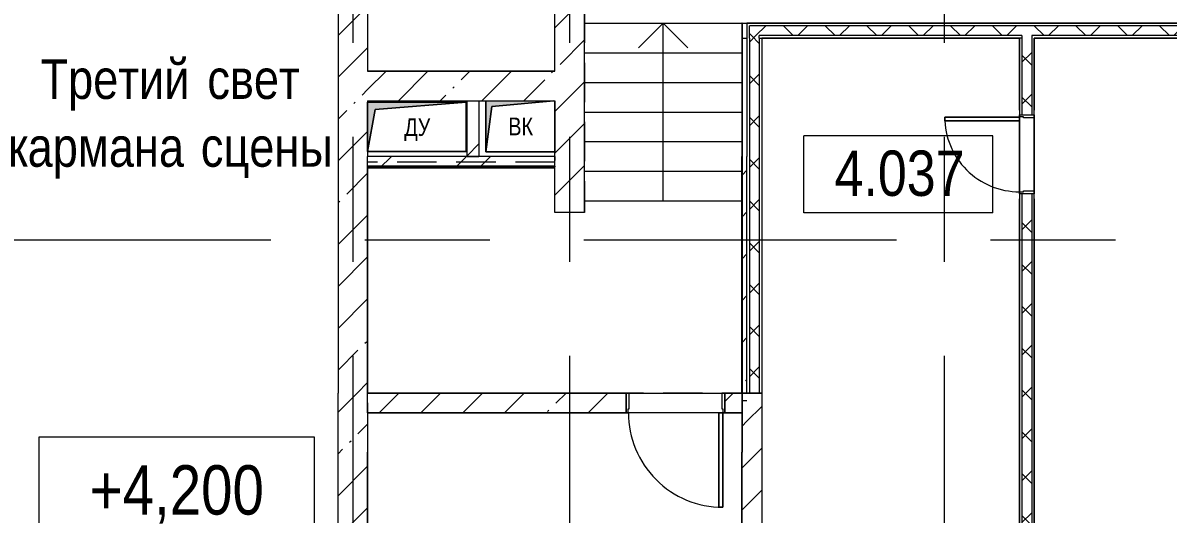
# Model space of a CAD drawing. Header units: millimetres. Extents: x 48966 to 294585, y -43515 to 30344.
# Drawn here: x 209028 to 220651, y -22860 to -17879 of the extents above; entities that cross this region are included whole.
import ezdxf

# ---------------------------------------------------------------- set-up
doc = ezdxf.new("R2010")
doc.units = ezdxf.units.MM
doc.linetypes.add('IMPORT-01 Штриховая _2 мм_', pattern=[600, 400, -200])
doc.linetypes.add('Осевые', pattern=[6350, 1270, -952.5, 3175, -952.5])
for name, color, linetype, lineweight in [('_Разделитель помещений_', 7, 'IMPORT-01 Штриховая _2 мм_', 9), ('Высотные отметки', 7, 'Continuous', 9), ('Двери', 7, 'Continuous', 9), ('Каркас_Импост', 7, 'Continuous', 9), ('Контуры', 7, 'Continuous', 9), ('Линии подступенков-1', 7, 'Continuous', 9), ('Линии свеса', 7, 'Continuous', 9), ('Марки помещений', 7, 'Continuous', 9), ('Обобщенные модели', 7, 'Continuous', 9), ('Общие ребра', 7, 'Continuous', 9), ('Оси-2', 7, 'Осевые', 9), ('Панель', 7, 'Continuous', 9), ('Перекрытия', 7, 'Continuous', 9), ('Стены', 7, 'Continuous', 9), ('Стены-1', 7, 'Continuous', 18), ('Стрелки вверх', 7, 'Continuous', 9), ('Текстовые примечания', 7, 'Continuous', 9), ('Типовые аннотации', 7, 'Continuous', 9), ('Штриховка разреза-1', 7, 'Continuous', 9), ('Элементы узлов', 7, 'Continuous', 9), ('Элементы узлов-1', 7, 'Continuous', 5)]:
    doc.layers.add(name, color=color, linetype=linetype, lineweight=lineweight)
doc.layers.add('Обобщенные модели-2', color=7, linetype='Continuous', lineweight=9, true_color=0xffbc79)
doc.styles.add('Arial', font='Arial.ttf', dxfattribs={"width": 0.8, "height": 180})
doc.styles.add('Arial Narrow', font='Arial Narrow.ttf', dxfattribs={"height": 500})
doc.styles.add('Arial Narrow_1', font='Arial Narrow.ttf', dxfattribs={"height": 460})
doc.styles.add('Arial Narrow_2', font='Arial Narrow.ttf', dxfattribs={"height": 400})
pattern_1 = [(45, (108045.05, 0), (-424.264, 424.264), [600, -100, 20, -100]), (45, (108045.05, 424), (-424.264, 424.264), [])]
pattern_2 = [(45, (108045.05, 0), (-212.132, 212.132), []), (135, (108045.05, 0), (-212.132, -212.132), [])]
pattern_3 = [(45, (108045.05, 0), (-502.8943, 502.8943), []), (45, (108045.05, 762), (-502.8943, 502.8943), [])]

# ---------------------------------------------------------------- blocks, each defined once
blk = doc.blocks.new('Дверь - Однопольная - ДВ10__21х8-6240643-План 4-го этажа на отм_ _6_600')
at = {"layer": 'Двери'}
for p, q in [((-379, -75), (-339, -75)), ((-379, -833), (-379, -75)), ((-339, -75), (-339, -833)), ((-339, -833), (-379, -833))]:
    blk.add_line(p, q, dxfattribs=at)
blk.add_arc((-379, -75), 758, 270, 0, dxfattribs=at)
at = {"layer": 'Каркас_Импост'}
for p, q in [((-400, 75), (-370, 75)), ((-400, -75), (-400, 75)), ((-370, 75), (-370, -35)), ((370, 75), (400, 75)), ((370, -35), (370, 75)), ((400, 75), (400, -75)), ((-380, -75), (-400, -75)), ((-380, -35), (-380, -75)), ((-370, -35), (-380, -35)), ((380, -35), (370, -35)), ((380, -75), (380, -35)), ((400, -75), (380, -75))]:
    blk.add_line(p, q, dxfattribs=at)
at = {"layer": 'Панель'}
for p, q in [((-339, -75), (-379, -75)), ((-379, -75), (-379, -833)), ((-339, -833), (-339, -75)), ((-379, -833), (-339, -833))]:
    blk.add_line(p, q, dxfattribs=at)
blk = doc.blocks.new('Дверь - Однопольная - ДВ1_21х10-6240621-План 4-го этажа на отм_ _6_600')
at = {"layer": 'Двери'}
for p, q in [((-439, 1058), (-479, 1058)), ((-479, 1058), (-479, 100)), ((-439, 100), (-439, 1058)), ((-479, 100), (-439, 100))]:
    blk.add_line(p, q, dxfattribs=at)
blk.add_arc((-479, 100), 958, 360, 90, dxfattribs=at)
at = {"layer": 'Каркас_Импост'}
for p, q in [((-480, 100), (-500, 100)), ((-500, 100), (-500, -100)), ((-480, 60), (-480, 100)), ((-470, 60), (-480, 60)), ((-470, -100), (-470, 60)), ((480, 60), (470, 60)), ((470, 60), (470, -100)), ((500, 100), (480, 100)), ((480, 100), (480, 60)), ((500, -100), (500, 100)), ((-500, -100), (-470, -100)), ((470, -100), (500, -100))]:
    blk.add_line(p, q, dxfattribs=at)
at = {"layer": 'Панель'}
for p, q in [((-479, 1058), (-439, 1058)), ((-479, 100), (-479, 1058)), ((-439, 1058), (-439, 100)), ((-439, 100), (-479, 100))]:
    blk.add_line(p, q, dxfattribs=at)
blk = doc.blocks.new('170_ОтверстиеПрямоугольноеВертикальное - 170_ОтверстиеПрямоугольноеВертикальное-5688928-План 4-го этажа на отм_ _6_600')
at = {"layer": 'Обобщенные модели'}
for p, q in [((-350, -260), (-350, 259)), ((350, 259), (350, -260)), ((350, -260), (-350, -260))]:
    blk.add_line(p, q, dxfattribs=at)
blk = doc.blocks.new('170_ОтверстиеПрямоугольноеВертикальное - 170_ОтверстиеПрямоугольноеВертикальное-5688920-План 4-го этажа на отм_ _6_600')
at = {"layer": 'Обобщенные модели'}
for p, q in [((-500, -250), (-500, 250)), ((-500, 250), (500, 250)), ((500, 250), (500, -250)), ((500, -250), (-500, -250))]:
    blk.add_line(p, q, dxfattribs=at)
blk = doc.blocks.new('Марка помещения_Р - Марка помещения-4575829-План 4-го этажа на отм_ _6_600')
at = {"layer": 'Марки помещений'}
for p, q in [((-4.79375, -1.95625), (-4.79375, 1.95625)), ((4.79375, 1.95625), (-4.79375, 1.95625)), ((4.79375, -1.95625), (4.79375, 1.95625)), ((4.79375, -1.95625), (-4.79375, -1.95625))]:
    blk.add_line(p, q, dxfattribs=at)
blk = doc.blocks.new('Высотные отметки - Высотная отметка - Рамка_14мм длина-4459141-План 4-го этажа на отм_ _6_600')
at = {"layer": 'Высотные отметки'}
for p, q in [((7, 5), (-7, 5)), ((-7, 5), (-7, 0)), ((7, 0), (7, 5)), ((-7, 0), (7, 0))]:
    blk.add_line(p, q, dxfattribs=at)

msp = doc.modelspace()

# ---------------------------------------------------------------- hatches: boundary and pattern name
at = {"layer": 'Штриховка разреза-1'}
h = msp.add_hatch(dxfattribs=at)
h.set_pattern_fill('FP_4', color=256, style=0, pattern_type=2)
h.set_pattern_definition(pattern_1)
h.paths.add_polyline_path([(212526.7, -21632.9), (212526.7, -10082.9), (212226.7, -10082.9), (212226.7, -21632.9)], flags=0)
h = msp.add_hatch(dxfattribs=at)
h.set_pattern_fill('FP_4', color=256, style=0, pattern_type=2)
h.set_pattern_definition(pattern_1)
h.paths.add_polyline_path([(214426.7, -19232.9), (214726.7, -19232.9), (214726.7, -16622.4), (214426.7, -16622.4), (214426.7, -18667.9)], flags=0)
h = msp.add_hatch(dxfattribs=at)
h.set_pattern_fill('FP_5', color=256, style=0, pattern_type=2)
h.set_pattern_definition(pattern_2)
h.paths.add_polyline_path([(225479.7, -18007.9), (225479.7, -17907.9), (216401.7, -17907.9), (216401.7, -18007.9), (224771.1, -18007.9)], flags=0)
h.paths.add_polyline_path([(230204.6, -18007.9), (230926.7, -18007.9), (230926.7, -17907.9), (225481.7, -17907.9), (225481.7, -18007.9), (228851.7, -18007.9)], flags=0)
h = msp.add_hatch(dxfattribs=at)
h.set_pattern_fill('FP_5', color=256, style=0, pattern_type=2)
h.set_pattern_definition(pattern_2)
h.paths.add_polyline_path([(216401.7, -21632.9), (216501.7, -21632.9), (216501.7, -18007.9), (216401.7, -18007.9), (216401.7, -20887.4)], flags=0)
h = msp.add_hatch(dxfattribs=at)
h.set_pattern_fill('FP_5', color=256, style=0, pattern_type=2)
h.set_pattern_definition(pattern_2)
h.paths.add_polyline_path([(219166.7, -29407.9), (219266.7, -29407.9), (219266.7, -26692.9), (219166.7, -26692.9), (219166.7, -29382.9)], flags=0)
h.paths.add_polyline_path([(219266.7, -25892.9), (219266.7, -23882.9), (219166.7, -23882.9), (219166.7, -25892.9)], flags=0)
h.paths.add_polyline_path([(219266.7, -22982.9), (219266.7, -19612.9), (219166.7, -19612.9), (219166.7, -22982.9)], flags=0)
h.paths.add_polyline_path([(219266.7, -18812.9), (219266.7, -18007.9), (219166.7, -18007.9), (219166.7, -18812.9)], flags=0)
h = msp.add_hatch(dxfattribs=at)
h.set_pattern_fill('FP_4', color=256, style=0, pattern_type=2)
h.set_pattern_definition(pattern_1)
h.paths.add_polyline_path([(214426.7, -18667.9), (214426.7, -18367.9), (212526.7, -18367.9), (212526.7, -18667.9), (213656.7, -18667.9)], flags=0)
h = msp.add_hatch(dxfattribs=at)
h.set_pattern_fill('FP_2', color=256, style=0, pattern_type=2)
h.set_pattern_definition(pattern_3)
h.paths.add_polyline_path([(213656.7, -19232.9), (213656.7, -18667.9), (213536.7, -18667.9), (213536.7, -19232.9)], flags=0)
h = msp.add_hatch(dxfattribs=at)
h.set_pattern_fill('FP_2', color=256, style=0, pattern_type=2)
h.set_pattern_definition(pattern_3)
h.paths.add_polyline_path([(214426.7, -19352.9), (214426.7, -19232.9), (212526.7, -19232.9), (212526.7, -19352.9)], flags=0)
h = msp.add_hatch(dxfattribs=at)
h.set_pattern_fill('FP_4', color=256, style=0, pattern_type=2)
h.set_pattern_definition(pattern_1)
h.paths.add_polyline_path([(214726.7, -19802.9), (214726.7, -19232.9), (214426.7, -19232.9), (214426.7, -19802.9)], flags=0)
h = msp.add_hatch(dxfattribs=at)
h.set_pattern_fill('FP_4', color=256, style=0, pattern_type=2)
h.set_pattern_definition(pattern_1)
h.paths.add_polyline_path([(216326.7, -21707.9), (216376.7, -21707.9), (216376.7, -19232.9), (216326.7, -19232.9), (216326.7, -21632.9)], flags=0)
h = msp.add_hatch(dxfattribs=at)
h.set_pattern_fill('FP_4', color=256, style=0, pattern_type=2)
h.set_pattern_definition(pattern_1)
h.paths.add_polyline_path([(212226.7, -21832.9), (212526.7, -21832.9), (212526.7, -21632.9), (212226.7, -21632.9)], flags=0)
h = msp.add_hatch(dxfattribs=at)
h.set_pattern_fill('FP_4', color=256, style=0, pattern_type=2)
h.set_pattern_definition(pattern_1)
h.paths.add_polyline_path([(216326.7, -21832.9), (216326.7, -21632.9), (216151.7, -21632.9), (216151.7, -21832.9)], flags=0)
h.paths.add_polyline_path([(215151.7, -21832.9), (215151.7, -21632.9), (212526.7, -21632.9), (212528.7, -21832.9)], flags=0)
h = msp.add_hatch(dxfattribs=at)
h.set_pattern_fill('FP_4', color=256, style=0, pattern_type=2)
h.set_pattern_definition(pattern_1)
h.paths.add_polyline_path([(216376.7, -22232.5), (216376.7, -21632.9), (216326.7, -21632.9), (216326.7, -22232.5)], flags=0)
h = msp.add_hatch(dxfattribs=at)
h.set_pattern_fill('FP_4', color=256, style=0, pattern_type=2)
h.set_pattern_definition(pattern_1)
h.paths.add_polyline_path([(216526.7, -26912.9), (216526.7, -21632.9), (216376.7, -21632.9), (216376.7, -22232.5), (216326.7, -22232.5), (216326.7, -26912.9)], flags=0)
h = msp.add_hatch(dxfattribs=at)
h.set_pattern_fill('FP_4', color=256, style=0, pattern_type=2)
h.set_pattern_definition(pattern_1)
h.paths.add_polyline_path([(212226.7, -31383.4), (212526.7, -31383.4), (212526.7, -21832.9), (212226.7, -21832.9), (212226.7, -31381.4)], flags=0)
at = {"layer": 'Элементы узлов-1'}
for points in [[(212526.7, -19183.4), (212601.7, -18758.4), (213526.7, -18683.4), (212526.7, -18683.4)], [(213726.5, -19187), (213787.5, -18728), (214417.2, -18667.9), (213726.5, -18667.9)]]:
    msp.add_hatch(color=256, dxfattribs=at).paths.add_polyline_path(points, flags=0)

# ---------------------------------------------------------------- linework, layer by layer
at = {"layer": '_Разделитель помещений_'}
for p, q in [((214726.7, -15882.9), (214726.7, -19802.9)), ((214426.7, -19292.9), (212526.7, -19292.9)), ((216526.7, -21632.9), (212376.7, -21632.9)), ((212526.7, -21732.9), (212526.7, -31382.9))]:
    msp.add_line(p, q, dxfattribs=at)
at = {"layer": 'Контуры'}
for p, q in [((214726.7, -17882.9), (216326.7, -17882.9)), ((214726.7, -19682.9), (214726.7, -17882.9)), ((216326.7, -19682.9), (216326.7, -17882.9)), ((214726.7, -19682.9), (216326.7, -19682.9)), ((212526.7, -21832.9), (212526.7, -23327.9)), ((216326.7, -21832.9), (212526.7, -21832.9)), ((212526.7, -21832.9), (212526.7, -23632.9)), ((216326.7, -21832.9), (212526.7, -21832.9)), ((216326.7, -23637.9), (216326.7, -21832.9)), ((216326.7, -23637.9), (216326.7, -21832.9))]:
    msp.add_line(p, q, dxfattribs=at)
at = {"layer": 'Линии подступенков-1'}
for p, q in [((214726.7, -18182.9), (216326.7, -18182.9)), ((214726.7, -18482.9), (216326.7, -18482.9)), ((214726.7, -18782.9), (216326.7, -18782.9)), ((214726.7, -19082.9), (216326.7, -19082.9)), ((214726.7, -19382.9), (216326.7, -19382.9)), ((214726.7, -19682.9), (216326.7, -19682.9))]:
    msp.add_line(p, q, dxfattribs=at)
at = {"layer": 'Линии свеса'}
for p, q in [((214726.7, -18182.9), (216326.7, -18182.9)), ((214726.7, -18482.9), (216326.7, -18482.9)), ((214726.7, -18782.9), (216326.7, -18782.9)), ((214726.7, -19082.9), (216326.7, -19082.9)), ((214726.7, -19382.9), (216326.7, -19382.9))]:
    msp.add_line(p, q, dxfattribs=at)
at = {"layer": 'Обобщенные модели-2'}
for p, q in [((213526.7, -18683.4), (212526.7, -18683.4)), ((212526.7, -18683.4), (212526.7, -19183.4)), ((213526.7, -19183.4), (213526.7, -18683.4)), ((213726.5, -18667.9), (213726.5, -19187)), ((214426.5, -19187), (214426.5, -18667.9)), ((212526.7, -19183.4), (213526.7, -19183.4)), ((213726.5, -19187), (214426.5, -19187))]:
    msp.add_line(p, q, dxfattribs=at)
at = {"layer": 'Общие ребра'}
for p, q in [((225479.7, -17907.9), (216401.7, -17907.9)), ((216401.7, -18007.9), (216401.7, -17907.9)), ((216401.7, -18032.9), (216401.7, -18007.9)), ((219166.7, -18007.9), (216501.7, -18007.9)), ((216501.7, -18032.9), (216501.7, -18007.9)), ((219166.7, -18007.9), (219166.7, -18032.9)), ((225479.7, -18007.9), (219266.7, -18007.9)), ((219266.7, -18007.9), (219266.7, -18032.9)), ((216401.7, -18032.9), (216401.7, -21632.9)), ((216501.7, -18032.9), (216501.7, -21632.9)), ((219166.7, -18032.9), (219141.7, -18032.9)), ((219141.7, -18032.9), (219141.7, -18812.9)), ((219166.7, -18032.9), (219166.7, -18812.9)), ((219266.7, -18032.9), (219266.7, -18812.9)), ((219291.7, -18812.9), (219291.7, -18032.9)), ((219293.7, -18032.9), (225479.7, -18032.9)), ((213536.7, -18667.9), (213656.7, -18667.9)), ((214426.7, -19332.9), (214426.7, -19232.9)), ((214726.7, -19802.9), (214726.7, -19232.9)), ((214426.7, -19337.9), (214426.7, -19332.9)), ((214426.7, -19332.9), (214426.7, -19337.9)), ((214426.7, -19352.9), (214426.7, -19337.9)), ((219141.7, -19612.9), (219141.7, -22982.9)), ((219166.7, -19612.9), (219166.7, -22982.9)), ((219266.7, -19612.9), (219266.7, -22982.9)), ((219291.7, -22982.9), (219291.7, -19612.9)), ((214726.7, -19802.9), (214426.7, -19802.9)), ((215151.7, -21632.9), (212528.7, -21632.9)), ((216326.7, -21632.9), (216151.7, -21632.9)), ((212226.7, -31381.4), (212226.7, -21832.9)), ((212528.7, -21832.9), (215151.7, -21832.9)), ((216151.7, -21832.9), (216326.7, -21832.9)), ((212526.7, -29332.9), (212526.7, -22232.5))]:
    msp.add_line(p, q, dxfattribs=at)
at = {"layer": 'Оси-2'}
for p, q in [((212376.7, 25417.1), (212376.7, -41737.8)), ((214576.7, 25417.1), (214576.7, -41737.8)), ((218376.7, 25417.1), (218376.7, -41737.8)), ((258216.7, -20082.9), (199731.8, -20082.9))]:
    msp.add_line(p, q, dxfattribs=at)
at = {"layer": 'Перекрытия'}
for p, q in [((212526.7, -10982.9), (212526.7, -18367.9)), ((214426.7, -18367.9), (214426.7, -13332.9)), ((214726.7, -17882.9), (216326.7, -17882.9)), ((216326.7, -17882.9), (223176.7, -17882.9)), ((216576.7, -17882.9), (223176.7, -17882.9)), ((219141.7, -18032.9), (216526.7, -18032.9)), ((216526.7, -18032.9), (216526.7, -24192.9)), ((219141.7, -18762.9), (219141.7, -18032.9)), ((223376.7, -18032.9), (219291.7, -18032.9)), ((219291.7, -18032.9), (219291.7, -18762.9)), ((212526.7, -18367.9), (214426.7, -18367.9)), ((219141.7, -18762.9), (219141.7, -19662.9)), ((219291.7, -19662.9), (219291.7, -18762.9)), ((214426.7, -19352.9), (212526.7, -19352.9)), ((212526.7, -19352.9), (212526.7, -21632.9)), ((214426.7, -19802.9), (214426.7, -19352.9)), ((216326.7, -21632.9), (216326.7, -19652.9)), ((219141.7, -24192.9), (219141.7, -19662.9)), ((219291.7, -19662.9), (219291.7, -22982.9)), ((214726.7, -19802.9), (214426.7, -19802.9)), ((212526.7, -21632.9), (216326.7, -21632.9))]:
    msp.add_line(p, q, dxfattribs=at)
at = {"layer": 'Стены'}
for p, q in [((216326.7, -18032.9), (216326.7, -17882.9)), ((216326.7, -18032.9), (216376.7, -18032.9)), ((216326.7, -18032.9), (216376.7, -18032.9)), ((216501.7, -18032.9), (216576.7, -18032.9)), ((216501.7, -18032.9), (216576.7, -18032.9)), ((219141.7, -18812.9), (219291.7, -18812.9)), ((219141.7, -19612.9), (219141.7, -18812.9)), ((219291.7, -18812.9), (219291.7, -19612.9)), ((214426.7, -19232.9), (214426.7, -19272.9)), ((219291.7, -19612.9), (219141.7, -19612.9)), ((215151.7, -21632.9), (216151.7, -21632.9)), ((215151.7, -21832.9), (215151.7, -21632.9)), ((216151.7, -21632.9), (216151.7, -21832.9)), ((216376.7, -21632.9), (216526.7, -21632.9)), ((216526.7, -21632.9), (216526.7, -25659.9))]:
    msp.add_line(p, q, dxfattribs=at)
at = {"layer": 'Стены-1'}
for p, q in [((212226.7, -10082.9), (212226.7, -21632.9)), ((212526.7, -13332.9), (212526.7, -18367.9)), ((214426.7, -18367.9), (214426.7, -16622.4)), ((214726.7, -19232.9), (214726.7, -16622.4)), ((216324.7, -17880.9), (216324.7, -19232.9)), ((216326.7, -17880.9), (216324.7, -17880.9)), ((216326.7, -17882.9), (216326.7, -19232.9)), ((230901.7, -17882.9), (216376.7, -17882.9)), ((216376.7, -17882.9), (216376.7, -17907.9)), ((216376.7, -17907.9), (216376.7, -18032.9)), ((216376.7, -18032.9), (216376.7, -19232.9)), ((216526.7, -18032.9), (219141.7, -18032.9)), ((216526.7, -18032.9), (216526.7, -21632.9)), ((219291.7, -18032.9), (219293.7, -18032.9)), ((214426.7, -18367.9), (212526.7, -18367.9)), ((212526.7, -18667.9), (212526.7, -19232.9)), ((212526.7, -18667.9), (213536.7, -18667.9)), ((213536.7, -19232.9), (213536.7, -18667.9)), ((213656.7, -18667.9), (214426.7, -18667.9)), ((213656.7, -18667.9), (213656.7, -19232.9)), ((214426.7, -19232.9), (214426.7, -18667.9)), ((219141.7, -18812.9), (219291.7, -18812.9)), ((212526.7, -21632.9), (212526.7, -19232.9)), ((214426.7, -19232.9), (212526.7, -19232.9)), ((212526.7, -19352.9), (212526.7, -19232.9)), ((213536.7, -19232.9), (213656.7, -19232.9)), ((216324.7, -21630.9), (216324.7, -19232.9)), ((216326.7, -21707.9), (216326.7, -19232.9)), ((216326.7, -19232.9), (216326.7, -21630.9)), ((216376.7, -21632.9), (216376.7, -19232.9)), ((214426.7, -19332.9), (212526.7, -19332.9)), ((212526.7, -19332.9), (212526.7, -19337.9)), ((214426.7, -19352.9), (212526.7, -19352.9)), ((212528.7, -19337.9), (214426.7, -19337.9)), ((214426.7, -19802.9), (214426.7, -19352.9)), ((219291.7, -19612.9), (219141.7, -19612.9)), ((212226.7, -21832.9), (212226.7, -21632.9)), ((212526.7, -21832.9), (212526.7, -21632.9)), ((215151.7, -21832.9), (215151.7, -21632.9)), ((216151.7, -21832.9), (216151.7, -21632.9)), ((216326.7, -21632.9), (216326.7, -22232.5)), ((216326.7, -21632.9), (216376.7, -21632.9)), ((216326.7, -21832.9), (216326.7, -21632.9)), ((216326.7, -21707.9), (216376.7, -21707.9)), ((216526.7, -21632.9), (216376.7, -21632.9)), ((216526.7, -21632.9), (216376.7, -21632.9)), ((216526.7, -21632.9), (216526.7, -24192.9)), ((212526.7, -21832.9), (212526.7, -22232.5)), ((212526.7, -21832.9), (212528.7, -21832.9)), ((216324.7, -21834.9), (216324.7, -22232.5)), ((216326.7, -22232.5), (216326.7, -21834.9)), ((216324.7, -29330.9), (216324.7, -22232.5)), ((216326.7, -26912.9), (216326.7, -22232.5)), ((216326.7, -29330.9), (216326.7, -22232.5))]:
    msp.add_line(p, q, dxfattribs=at)
at = {"layer": 'Стрелки вверх'}
for p, q in [((215526.7, -17882.9), (215276.7, -18132.9)), ((215526.7, -18182.9), (215526.7, -17882.9)), ((215526.7, -17882.9), (215776.7, -18132.9)), ((215526.7, -18482.9), (215526.7, -18182.9)), ((215526.7, -18782.9), (215526.7, -18482.9)), ((215526.7, -19082.9), (215526.7, -18782.9)), ((215526.7, -19382.9), (215526.7, -19082.9)), ((215526.7, -19682.9), (215526.7, -19382.9))]:
    msp.add_line(p, q, dxfattribs=at)
at = {"layer": 'Элементы узлов'}
for p, q in [((213526.7, -18683.4), (212526.7, -18683.4)), ((212526.7, -18683.4), (212526.7, -19183.4)), ((213526.7, -18683.4), (212601.7, -18758.4)), ((212601.7, -18758.4), (213526.7, -18683.4)), ((213526.7, -19183.4), (213526.7, -18683.4)), ((213726.5, -18667.9), (213726.5, -19187)), ((214417.2, -18667.9), (213787.5, -18728)), ((213787.5, -18728), (214417.2, -18667.9)), ((214426.5, -19187), (214426.5, -18667.9)), ((212601.7, -18758.4), (212526.7, -19183.4)), ((212526.7, -19183.4), (212601.7, -18758.4)), ((213787.5, -18728), (213726.5, -19187)), ((213726.5, -19187), (213787.5, -18728)), ((212526.7, -19183.4), (213526.7, -19183.4)), ((213726.5, -19187), (214426.5, -19187))]:
    msp.add_line(p, q, dxfattribs=at)

# ---------------------------------------------------------------- block references
at = {"layer": 'Высотные отметки', "xscale": 199.9999999999999, "yscale": 199.9999999999999, "zscale": 199.9999999999999}
msp.add_blockref('Высотные отметки - Высотная отметка - Рамка_14мм длина-4459141-План 4-го этажа на отм_ _6_600', (210588.4, -23079.2), dxfattribs=at)
at = {"layer": 'Двери'}
for name, p, rotation in [('Дверь - Однопольная - ДВ10__21х8-6240643-План 4-го этажа на отм_ _6_600', (219216.7, -19212.9), 270), ('Дверь - Однопольная - ДВ1_21х10-6240621-План 4-го этажа на отм_ _6_600', (215651.7, -21732.9), 180)]:
    msp.add_blockref(name, p, dxfattribs=dict(at, rotation=rotation))
at = {"layer": 'Марки помещений', "xscale": 199.9999999999999, "yscale": 199.9999999999999, "zscale": 199.9999999999999}
msp.add_blockref('Марка помещения_Р - Марка помещения-4575829-План 4-го этажа на отм_ _6_600', (217913.5, -19415.2), dxfattribs=at)
at = {"layer": 'Элементы узлов'}
for name, p in [('170_ОтверстиеПрямоугольноеВертикальное - 170_ОтверстиеПрямоугольноеВертикальное-5688920-План 4-го этажа на отм_ _6_600', (213026.7, -18933.4)), ('170_ОтверстиеПрямоугольноеВертикальное - 170_ОтверстиеПрямоугольноеВертикальное-5688928-План 4-го этажа на отм_ _6_600', (214076.5, -18927))]:
    msp.add_blockref(name, p, dxfattribs=at)

# ---------------------------------------------------------------- texts
at = {"layer": 'Марки помещений', "insert": (217265.6, -19173.3), "char_height": 460, "width": 1587.341, "attachment_point": 1, "style": 'Arial Narrow_1'}
msp.add_mtext('4.037', dxfattribs=at)
at = {"layer": 'Текстовые примечания', "char_height": 400, "attachment_point": 1, "style": 'Arial Narrow_2'}
for s, insert, width in [('Третий', (209206.4, -18249.7), 1891.983), ('\\fArial Narrow|b0|i0|c204|p34|; ', (210767.5, -18249.7), 160.337), ('свет', (210899.8, -18249.7), 1170.464), ('\\fArial Narrow|b0|i0|c204|p34|; ', (211865.5, -18249.7), 160.337), ('\\fArial Narrow|b0|i0|c204|p34|; ', (210701.3, -18937.7), 160.337), ('кармана', (208875.7, -18937.7), 2212.657), ('сцены', (210833.6, -18937.7), 1651.476)]:
    msp.add_mtext(s, dxfattribs=dict(at, insert=insert, width=width))
at = {"layer": 'Типовые аннотации', "char_height": 180, "attachment_point": 1, "style": 'Arial'}
for s, insert, width in [('ДУ', (212898.9, -18845.4), 320.675), ('ВК', (213954.3, -18839), 307.848)]:
    msp.add_mtext(s, dxfattribs=dict(at, insert=insert, width=width))

# ---------------------------------------------------------------- next in the draw order: texts
at = {"layer": 'Высотные отметки', "insert": (209705.7, -22364.9), "char_height": 500, "width": 2118.479, "attachment_point": 1, "line_spacing_factor": 0.974696, "style": 'Arial Narrow', "bg_fill": 3, "box_fill_scale": 1.25, "bg_fill_color": 256, "bg_fill_true_color": 13158600, "bg_fill_transparency": 0}
msp.add_mtext('+4,200', dxfattribs=at)

doc.saveas('drawing.dxf')
